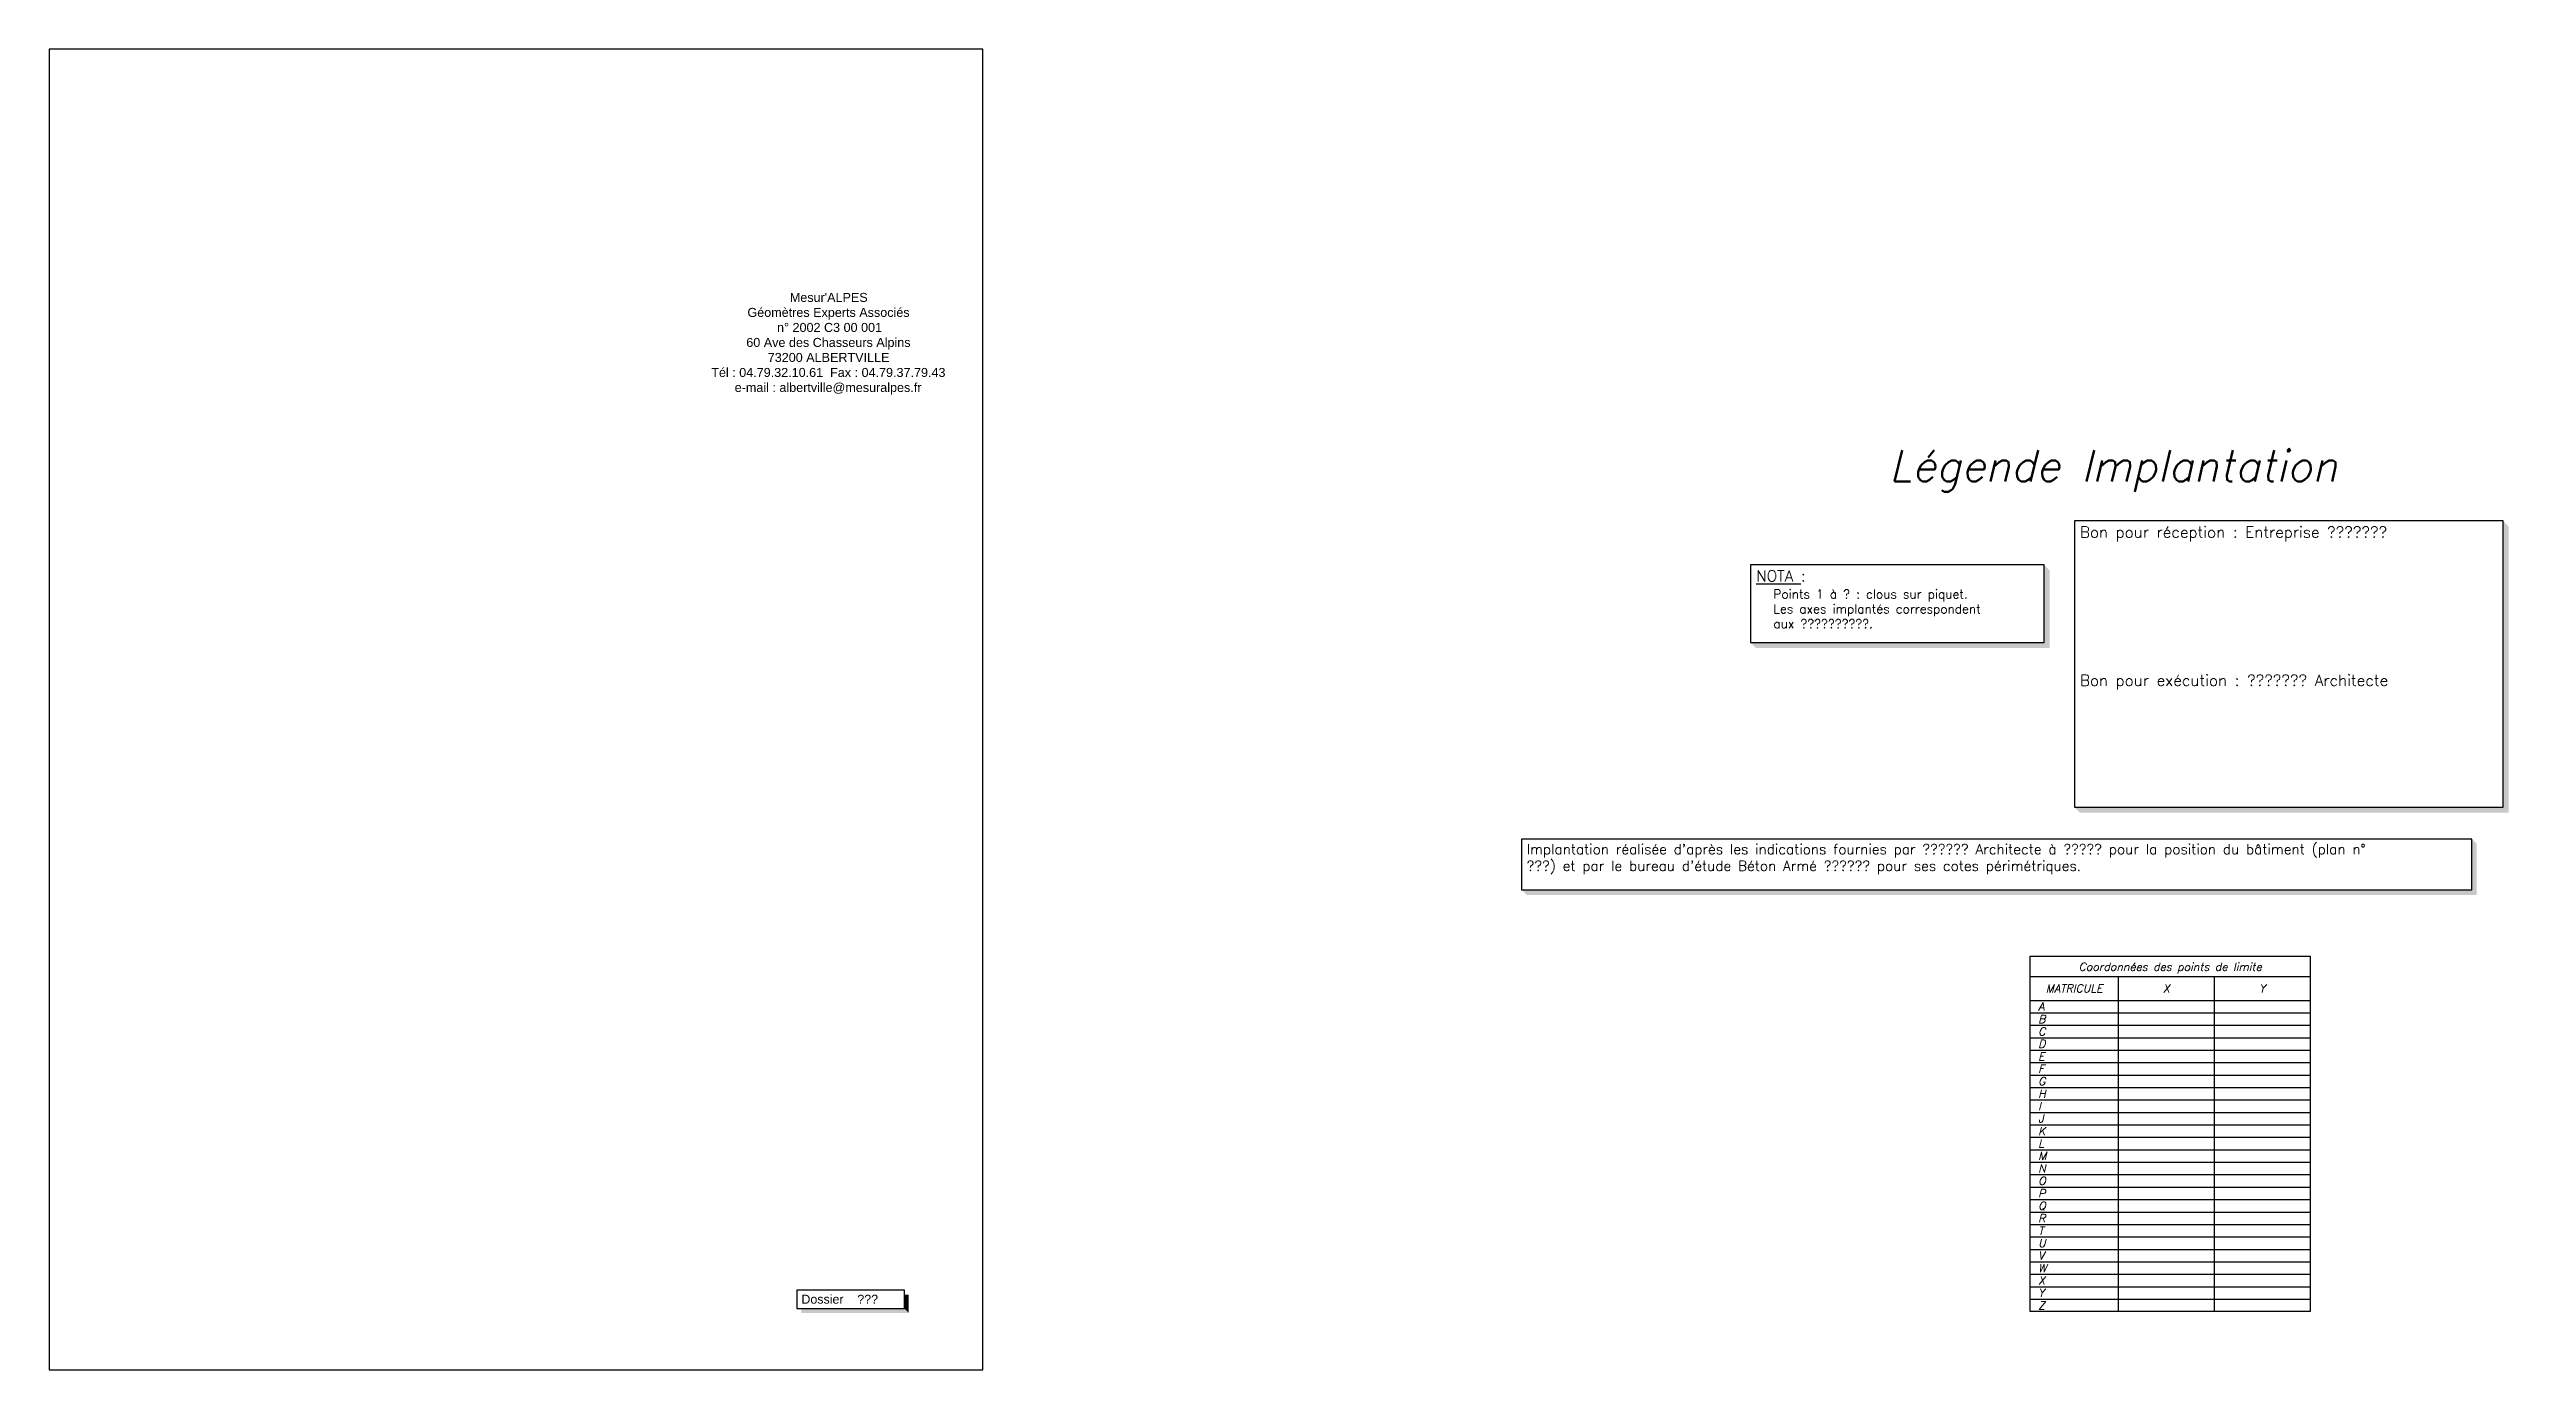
# Model space of a CAD drawing. Header units: millimetres. Extents: x -1573 to 210, y -360 to 557.
# Drawn here: x -1573 to -1020, y 48 to 345 of the extents above; entities that cross this region are included whole.
import ezdxf
from ezdxf.enums import TextEntityAlignment as Align

# ---------------------------------------------------------------- set-up
doc = ezdxf.new("R2010")
doc.units = ezdxf.units.MM
doc.header["$LTSCALE"] = 2
doc.set_wipeout_variables(frame=1)
for name, color, linetype in [('Encadrements', 7, 'Continuous'), ('Légende Bornage', 7, 'Continuous'), ('Légende Topo', 7, 'Continuous'), ('TableauDePoints', 7, 'Continuous'), ('Texte', 7, 'Continuous'), ('Wipeout', 255, 'Continuous')]:
    doc.layers.add(name, color=color, linetype=linetype)
doc.styles.add('17', font='romans.shx', dxfattribs={"oblique": 13.5, "height": 0.4})
doc.styles.add('Arial', font='arial.ttf')
doc.styles.add('bornage', font='romanc.shx', dxfattribs={"height": 0.32})
doc.styles.add('Cotation Alti', font='romans.shx', dxfattribs={"oblique": 13.5, "height": 0.28})
doc.styles.add('ROMANS', font='ROMANC.shx', dxfattribs={"height": 0.36})
doc.styles.add('style1', font='arial.ttf', dxfattribs={"height": 2})

msp = doc.modelspace()

# ---------------------------------------------------------------- linework, layer by layer
at = {"layer": 'Légende Topo', "flags": 128}
msp.add_lwpolyline([(-1190.428, 211.583), (-1124.405, 211.583), (-1124.405, 229.076), (-1190.428, 229.076)], close=True, dxfattribs=at)
at = {"layer": 'Légende Topo'}
for points in [[(-1124.405, 211.583), (-1124.405, 229.076), (-1123.155, 210.333), (-1123.155, 227.826)], [(-1190.428, 211.583), (-1124.405, 211.583), (-1189.178, 210.333), (-1123.155, 210.333)]]:
    msp.add_solid(points, dxfattribs=at)

# ---------------------------------------------------------------- texts
at = {"layer": 'Légende Bornage', "insert": (-1189.178, 227.826), "char_height": 2.5, "width": 63.5228, "attachment_point": 1, "rotation": 0, "style": 'bornage'}
msp.add_mtext('{\\LNOTA} :', dxfattribs=at)
at = {"layer": 'Légende Bornage', "insert": (-1185.295, 223.493), "char_height": 2, "width": 101.37792, "attachment_point": 1, "style": 'ROMANS'}
msp.add_mtext('Points 1 à ? : clous sur piquet.\\PLes axes implantés correspondent\\Paux ??????????.', dxfattribs=at)
at = {"layer": 'Légende Topo', "style": 'Cotation Alti', "oblique": 13.5}
msp.add_text('Légende Implantation', height=7, dxfattribs=at).set_placement((-1159.241, 247.844))

# ---------------------------------------------------------------- wipeouts: each hides what was drawn before it
at = {"color": 255}
msp.add_wipeout([(-1418.537, 290.745), (-1377.559, 290.745), (-1377.559, 273.922), (-1370.907, 273.922), (-1370.912, 269.783), (-1375.739, 269.783), (-1375.739, 266.715), (-1420.357, 266.715), (-1420.357, 269.783), (-1425.185, 269.783), (-1425.189, 273.922), (-1418.537, 273.922)], dxfattribs=at)
msp.add_wipeout([(-1404.922, 65.91), (-1380.767, 65.91), (-1380.767, 61.844), (-1404.922, 61.844)])
for points, layer in [([(-1241.921, 155.956), (-1241.921, 167.379), (-1028.203, 167.379), (-1028.203, 155.956)], 'Légende Bornage'), ([(-1127.531, 141.078), (-1064.531, 141.078), (-1064.531, 61.124), (-1127.531, 61.124)], 'Wipeout')]:
    msp.add_wipeout(points).dxf.layer = layer
at = {"lineweight": 30}
msp.add_wipeout([(-1117.606, 238.934), (-1021.136, 238.934), (-1021.136, 174.547), (-1117.606, 174.547)], dxfattribs=at).dxf.layer = 'Wipeout'

# ---------------------------------------------------------------- next in the draw order: linework, layer by layer
msp.add_lwpolyline([(-1573.116, 48.036), (-1363.116, 48.036), (-1363.116, 345.036), (-1573.116, 345.036)], close=True)
at = {"layer": 'Encadrements', "flags": 128}
msp.add_lwpolyline([(-1404.922, 61.844), (-1380.767, 61.844), (-1380.767, 65.91), (-1404.922, 65.91)], close=True, dxfattribs=at)
at = {"layer": 'Encadrements'}
for points in [[(-1403.922, 61.844), (-1380.767, 61.844), (-1403.922, 60.844), (-1379.767, 60.844)], [(-1380.767, 61.844), (-1380.767, 64.91), (-1379.767, 60.844), (-1379.767, 64.91)]]:
    msp.add_solid(points, dxfattribs=at)
at = {"layer": 'Légende Topo', "flags": 128}
msp.add_lwpolyline([(-1117.606, 174.547), (-1021.136, 174.547), (-1021.136, 238.934), (-1117.606, 238.934)], close=True, dxfattribs=at)
at = {"layer": 'Légende Topo', "color": 1, "flags": 128}
msp.add_lwpolyline([(-1241.921, 155.956), (-1028.203, 155.956), (-1028.203, 167.379), (-1241.921, 167.379)], close=True, dxfattribs=at)
at = {"layer": 'Légende Topo'}
for points in [[(-1021.136, 174.547), (-1021.136, 238.934), (-1019.886, 173.297), (-1019.886, 237.684)], [(-1117.606, 174.547), (-1021.136, 174.547), (-1116.356, 173.297), (-1019.886, 173.297)]]:
    msp.add_solid(points, dxfattribs=at)
at = {"layer": 'Légende Topo', "color": 1}
for points in [[(-1028.203, 155.956), (-1028.203, 167.379), (-1027.078, 154.831), (-1027.078, 166.254)], [(-1241.921, 155.956), (-1028.203, 155.956), (-1240.796, 154.831), (-1027.078, 154.831)]]:
    msp.add_solid(points, dxfattribs=at)
at = {"layer": 'TableauDePoints'}
for p, q in [((-1107.731, 136.524), (-1107.731, 61.124)), ((-1086.131, 136.524), (-1086.131, 61.124)), ((-1127.531, 131.124), (-1064.531, 131.124)), ((-1127.531, 128.324), (-1064.531, 128.324)), ((-1127.531, 125.524), (-1064.531, 125.524)), ((-1127.531, 122.724), (-1064.531, 122.724)), ((-1127.531, 119.924), (-1064.531, 119.924)), ((-1127.531, 117.124), (-1064.531, 117.124)), ((-1127.531, 114.324), (-1064.531, 114.324)), ((-1127.531, 111.524), (-1064.531, 111.524)), ((-1127.531, 108.724), (-1064.531, 108.724)), ((-1127.531, 105.924), (-1064.531, 105.924)), ((-1127.531, 103.124), (-1064.531, 103.124)), ((-1127.531, 100.324), (-1064.531, 100.324)), ((-1127.531, 97.524), (-1064.531, 97.524)), ((-1127.531, 94.724), (-1064.531, 94.724)), ((-1127.531, 91.924), (-1064.531, 91.924)), ((-1127.531, 89.124), (-1064.531, 89.124)), ((-1127.531, 86.324), (-1064.531, 86.324)), ((-1127.531, 83.524), (-1064.531, 83.524)), ((-1127.531, 80.724), (-1064.531, 80.724)), ((-1127.531, 77.924), (-1064.531, 77.924)), ((-1127.531, 75.124), (-1064.531, 75.124)), ((-1127.531, 72.324), (-1064.531, 72.324)), ((-1127.531, 69.524), (-1064.531, 69.524)), ((-1127.531, 66.724), (-1064.531, 66.724)), ((-1127.531, 63.924), (-1064.531, 63.924))]:
    msp.add_line(p, q, dxfattribs=at)
at = {"layer": 'TableauDePoints', "flags": 128}
msp.add_lwpolyline([(-1127.531, 136.524), (-1127.531, 141.078), (-1064.531, 141.078), (-1064.531, 136.524)], dxfattribs=at)
msp.add_lwpolyline([(-1127.531, 136.524), (-1064.531, 136.524), (-1064.531, 61.124), (-1127.531, 61.124)], close=True, dxfattribs=at)

# ---------------------------------------------------------------- next in the draw order: texts
at = {"insert": (-1403.922, 64.91), "char_height": 2, "attachment_point": 1, "style": 'style1'}
msp.add_mtext_dynamic_manual_height_columns('Dossier    ???', width=22.15509, gutter_width=10, heights=[0], dxfattribs=at)
at = {"layer": 'Légende Topo', "insert": (-1116.356, 237.684), "char_height": 2.5, "width": 93.97015, "attachment_point": 1, "style": 'ROMANS'}
msp.add_mtext('Bon pour réception : Entreprise ???????\\P\\P\\P\\P\\P\\P\\P\\PBon pour exécution : ??????? Architecte', dxfattribs=at)
at = {"layer": 'Légende Topo', "color": 1, "insert": (-1240.796, 166.254), "char_height": 2.25, "width": 211.46776, "attachment_point": 1, "style": 'ROMANS'}
msp.add_mtext("Implantation réalisée d'après les indications fournies par ?????? Architecte à ????? pour la position du bâtiment (plan n° ???) et par le bureau d'étude Béton Armé ?????? pour ses cotes périmétriques.  ", dxfattribs=at)
at = {"layer": 'TableauDePoints', "style": '17', "oblique": 13.5}
for s, p in [('Coordonnées des points de limite', (-1096.031, 138.674)), ('MATRICULE', (-1117.631, 133.824)), ('X', (-1096.931, 133.824)), ('Y', (-1075.331, 133.824))]:
    msp.add_text(s, height=1.8, dxfattribs=at).set_placement(p, align=Align.MIDDLE_CENTER)
for s, p in [('A', (-1125.731, 128.824)), ('B', (-1125.731, 126.024)), ('D', (-1125.731, 120.424)), ('C', (-1125.731, 123.224)), ('E', (-1125.731, 117.624)), ('F', (-1125.731, 114.824)), ('H', (-1125.731, 109.224)), ('G', (-1125.731, 112.024)), ('J', (-1125.731, 103.624)), ('I', (-1125.731, 106.424)), ('K', (-1125.731, 100.824)), ('L', (-1125.731, 98.024)), ('M', (-1125.731, 95.224)), ('N', (-1125.731, 92.424)), ('P', (-1125.731, 86.824)), ('O', (-1125.731, 89.624)), ('R', (-1125.731, 81.224)), ('Q', (-1125.731, 84.024)), ('T', (-1125.731, 78.424)), ('U', (-1125.731, 75.624)), ('V', (-1125.731, 72.824)), ('X', (-1125.731, 67.224)), ('W', (-1125.731, 70.024)), ('Z', (-1125.731, 61.624)), ('Y', (-1125.731, 64.424))]:
    msp.add_text(s, height=1.8, dxfattribs=at).set_placement(p)
at = {"layer": 'Texte', "color": 5, "insert": (-1432.155, 290.228), "char_height": 2.025, "attachment_point": 1, "style": 'Arial'}
msp.add_mtext_dynamic_manual_height_columns("\\pi25.623;Mesur'ALPES\\P\\pi16.096;Géomètres Experts Associés\\P\\pi22.745;n° 2002 C3 00 001\\P\\pi15.835;60 Ave des Chasseurs Alpins\\P\\pi20.665;73200 ALBERTVILLE\\P\\pi7.9577;Tél : 04.79.32.10.61  Fax : 04.79.37.79.43\\P\\pi13.227;e-mail : albertville@mesuralpes.fr", width=68.40793, gutter_width=12.5, heights=[0], dxfattribs=at)

doc.saveas('drawing.dxf')
